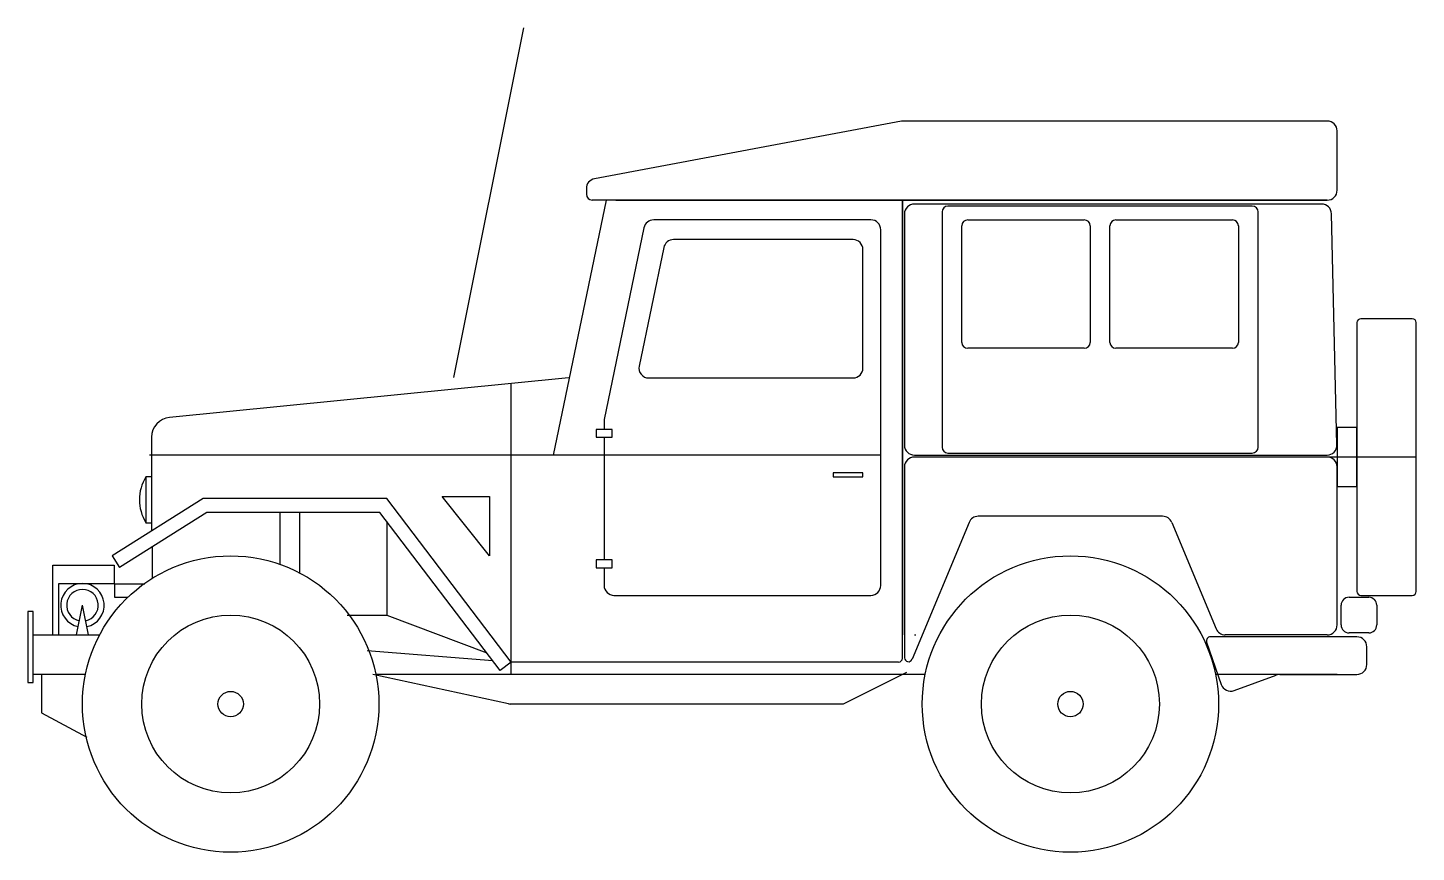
# Model space of a CAD drawing. Extents: x 0 to 365, y 0 to 217.
import ezdxf

# ---------------------------------------------------------------- set-up
doc = ezdxf.new("R2010")
doc.units = 0
doc.header["$LTSCALE"] = 50
doc.header["$MEASUREMENT"] = 0
doc.layers.get('0').update_dxf_attribs({"linetype": 'CONTINUOUS'})

msp = doc.modelspace()

# ---------------------------------------------------------------- linework, layer by layer
at = {"color": 0, "linetype": 'ByBlock'}
for p, q in [((111.92, 125.1), (130.32, 217.09)), ((229.77, 192.5), (148.93, 177.34)), ((341.81, 192.54), (230.01, 192.54)), ((341.81, 192.54), (230.25, 192.54)), ((344.41, 174.34), (344.41, 189.94)), ((152.01, 171.74), (138.06, 104.66)), ((146.81, 174.79), (146.81, 173.3)), ((230.01, 171.74), (148.37, 171.74)), ((154.59, 171.74), (341.81, 171.74)), ((341.81, 171.74), (230.01, 171.74)), ((230.01, 59.94), (230.01, 171.74)), ((230.01, 171.74), (230.01, 57.34)), ((230.53, 168.1), (230.53, 107.26)), ((340.31, 170.7), (233.13, 170.7)), ((240.41, 168.62), (240.41, 106.74)), ((322.05, 170.18), (241.97, 170.18)), ((323.61, 106.74), (323.61, 168.62)), ((344.35, 107.33), (342.91, 168.17)), ((161.98, 164.47), (151.49, 114.02)), ((221.69, 166.54), (164.53, 166.54)), ((245.61, 134.3), (245.61, 164.98)), ((247.17, 166.54), (277.85, 166.54)), ((279.41, 164.98), (279.41, 134.3)), ((284.61, 134.3), (284.61, 164.98)), ((286.17, 166.54), (316.85, 166.54)), ((318.41, 164.98), (318.41, 134.3)), ((217.01, 161.34), (169.73, 161.34)), ((224.29, 70.34), (224.29, 163.94)), ((167.18, 159.27), (160.69, 128.07)), ((219.61, 127.54), (219.61, 158.74)), ((349.61, 139.5), (349.61, 68.78)), ((364.17, 140.54), (350.65, 140.54)), ((365.21, 68.78), (365.21, 139.5)), ((277.85, 132.74), (247.17, 132.74)), ((316.85, 132.74), (286.17, 132.74)), ((142.13, 124.94), (37.1, 114.54)), ((163.24, 124.94), (217.01, 124.94)), ((127.05, 46.94), (127.05, 123.45)), ((151.49, 114.02), (151.49, 111.42)), ((230.01, 51.2), (230.01, 114.54)), ((32.41, 109.37), (32.41, 84.7)), ((151.49, 109.34), (151.49, 77.1)), ((224.29, 104.66), (31.89, 104.66)), ((233.13, 104.66), (341.75, 104.66)), ((341.81, 104.14), (233.13, 104.14)), ((241.97, 105.18), (322.05, 105.18)), ((365.21, 104.14), (282.53, 104.14)), ((30.89, 98.92), (30.89, 86.86)), ((32.35, 98.92), (30.89, 98.92)), ((230.53, 101.54), (230.53, 51.31)), ((344.41, 59.94), (344.41, 101.54)), ((45.93, 93.22), (22.01, 78.14)), ((94.29, 93.22), (45.93, 93.22)), ((127.05, 50.16), (94.29, 93.22)), ((121.33, 78.14), (108.85, 93.74)), ((108.85, 93.74), (121.33, 93.74)), ((121.33, 93.74), (121.33, 78.14)), ((46.98, 89.58), (23.95, 75.07)), ((92.49, 89.58), (46.98, 89.58)), ((66.21, 75.91), (66.21, 89.58)), ((71.41, 73.46), (71.41, 89.58)), ((124.15, 47.95), (92.49, 89.58)), ((298.48, 88.54), (249.94, 88.54)), ((30.89, 86.86), (32.35, 86.86)), ((94.29, 87.21), (94.29, 62.54)), ((247.54, 86.94), (232.53, 50.91)), ((300.88, 86.94), (312.54, 58.94)), ((32.51, 80.46), (32.51, 72.2)), ((22.01, 78.14), (23.95, 75.07)), ((6.41, 57.31), (6.41, 75.67)), ((6.41, 75.67), (22.56, 75.67)), ((22.56, 75.67), (22.56, 70.76)), ((151.49, 75.02), (151.49, 70.34)), ((7.97, 57.34), (7.97, 70.86)), ((7.97, 70.86), (22.62, 70.86)), ((22.56, 70.76), (30.64, 70.76)), ((22.62, 70.89), (22.62, 67.28)), ((224.29, 70.34), (224.29, 72.94)), ((22.62, 67.28), (26.21, 67.28)), ((154.09, 67.74), (221.69, 67.74)), ((347.53, 67.22), (352.73, 67.22)), ((350.65, 67.74), (364.17, 67.74)), ((12.65, 57.34), (14.21, 65.14)), ((15.77, 57.34), (14.21, 65.14)), ((83.89, 62.54), (94.29, 62.54)), ((94.29, 62.54), (120.63, 52.58)), ((345.45, 59.94), (345.45, 65.14)), ((354.81, 65.14), (354.81, 59.94)), ((1.21, 46.94), (1.21, 57.34)), ((1.21, 57.34), (18.72, 57.34)), ((233.13, 57.34), (233.48, 57.34)), ((310.05, 55.45), (313.9, 44.26)), ((344.41, 56.82), (311.03, 56.82)), ((341.81, 57.34), (314.94, 57.34)), ((349.61, 56.82), (344.41, 56.82)), ((352.73, 57.86), (347.53, 57.86)), ((122.18, 50.55), (89.09, 53.18)), ((352.21, 49.54), (352.21, 54.22)), ((127.05, 50.16), (124.15, 47.95)), ((228.97, 50.16), (127.05, 50.16)), ((15, 46.94), (1.21, 46.94)), ((3.41, 46.91), (3.41, 36.83)), ((126.31, 39.19), (90.65, 46.94)), ((236, 46.94), (91.42, 46.94)), ((231.05, 47.46), (214.41, 39.14)), ((344.41, 46.94), (312.42, 46.94)), ((317.27, 42.67), (328.37, 46.78)), ((329.28, 46.94), (344.41, 46.94)), ((344.41, 46.94), (349.61, 46.94)), ((3.41, 36.83), (15.35, 30.43)), ((214.41, 39.14), (126.75, 39.14))]:
    msp.add_line(p, q, dxfattribs=at)
for points in [[(153.57, 109.34), (153.57, 111.42), (149.41, 111.42), (149.41, 109.34)], [(349.61, 96.34), (349.61, 111.94), (344.41, 111.94), (344.41, 96.34)], [(219.61, 98.94), (219.61, 99.98), (211.81, 99.98), (211.81, 98.94)], [(153.57, 75.02), (153.57, 77.1), (149.41, 77.1), (149.41, 75.02)], [(1.25, 44.78), (1.25, 63.49), (-0.19, 63.49), (-0.19, 44.78)]]:
    msp.add_lwpolyline(points, close=True, dxfattribs=at)
for centre, radius in [((53.21, 39.14), 39), ((274.21, 39.14), 39), ((53.21, 39.14), 23.4), ((274.21, 39.14), 23.4), ((53.21, 39.14), 3.34), ((274.21, 39.14), 3.34)]:
    msp.add_circle(centre, radius, dxfattribs=at)
for centre, radius, start, end in [((230.25, 189.94), 2.6, 90, 100.6197), ((230.25, 189.94), 2.6, 90, 100.6197), ((341.81, 189.94), 2.6, 0, 90), ((149.41, 174.79), 2.6, 100.6197, 180), ((148.37, 173.3), 1.56, 180, 270), ((341.81, 174.34), 2.6, 270, 0), ((233.13, 168.1), 2.6, 90, 180), ((241.97, 168.62), 1.56, 90, 180), ((322.05, 168.62), 1.56, 0, 90), ((340.31, 168.1), 2.6, 1.3532, 90), ((164.53, 163.94), 2.6, 90, 168.2544), ((221.69, 163.94), 2.6, 0, 90), ((247.17, 164.98), 1.56, 90, 180), ((277.85, 164.98), 1.56, 0, 90), ((286.17, 164.98), 1.56, 90, 180), ((316.85, 164.98), 1.56, 0, 90), ((169.73, 158.74), 2.6, 90, 168.2544), ((217.01, 158.74), 2.6, 0, 90), ((350.65, 139.5), 1.04, 90, 180), ((364.17, 139.5), 1.04, 0, 90), ((364.17, 139.5), 1.04, 0, 90), ((247.17, 134.3), 1.56, 180, 270), ((277.85, 134.3), 1.56, 270, 0), ((286.17, 134.3), 1.56, 180, 270), ((316.85, 134.3), 1.56, 270, 0), ((163.24, 127.54), 2.6, 168.2544, 270), ((217.01, 127.54), 2.6, 270, 0), ((37.61, 109.37), 5.2, 95.6571, 180), ((233.13, 107.26), 2.6, 180, 270), ((241.97, 106.74), 1.56, 180, 270), ((322.05, 106.74), 1.56, 270, 0), ((341.75, 107.26), 2.6, 270, 1.3532), ((233.13, 101.54), 2.6, 90, 180), ((341.81, 101.54), 2.6, 0, 90), ((40.75, 92.89), 11.56, 148.544, 211.456), ((249.94, 85.94), 2.6, 90, 157.3801), ((298.48, 85.94), 2.6, 22.6199, 90), ((14.21, 65.14), 5.72, 281.3099, 258.6901), ((154.09, 70.34), 2.6, 180, 270), ((221.69, 70.34), 2.6, 270, 0), ((14.21, 65.14), 4.16, 281.3099, 258.6901), ((347.53, 65.14), 2.08, 90, 180), ((350.65, 68.78), 1.04, 180, 270), ((352.73, 65.14), 2.08, 0, 90), ((364.17, 68.78), 1.04, 270, 0), ((314.94, 59.94), 2.6, 202.6199, 270), ((341.81, 59.94), 2.6, 270, 0), ((347.53, 59.94), 2.08, 180, 270), ((352.73, 59.94), 2.08, 270, 0), ((311.03, 55.78), 1.04, 90, 199.0256), ((349.61, 54.22), 2.6, 0, 90), ((228.97, 51.2), 1.04, 270, 0), ((231.57, 51.31), 1.04, 180, 337.3801), ((349.61, 49.54), 2.6, 270, 0), ((316.36, 45.11), 2.6, 199.0256, 290.3231), ((329.28, 44.34), 2.6, 90, 110.3231), ((126.75, 41.22), 2.08, 257.7352, 270), ((126.75, 41.22), 2.08, 257.7352, 270)]:
    msp.add_arc(centre, radius, start, end, dxfattribs=at)

doc.saveas('drawing.dxf')
